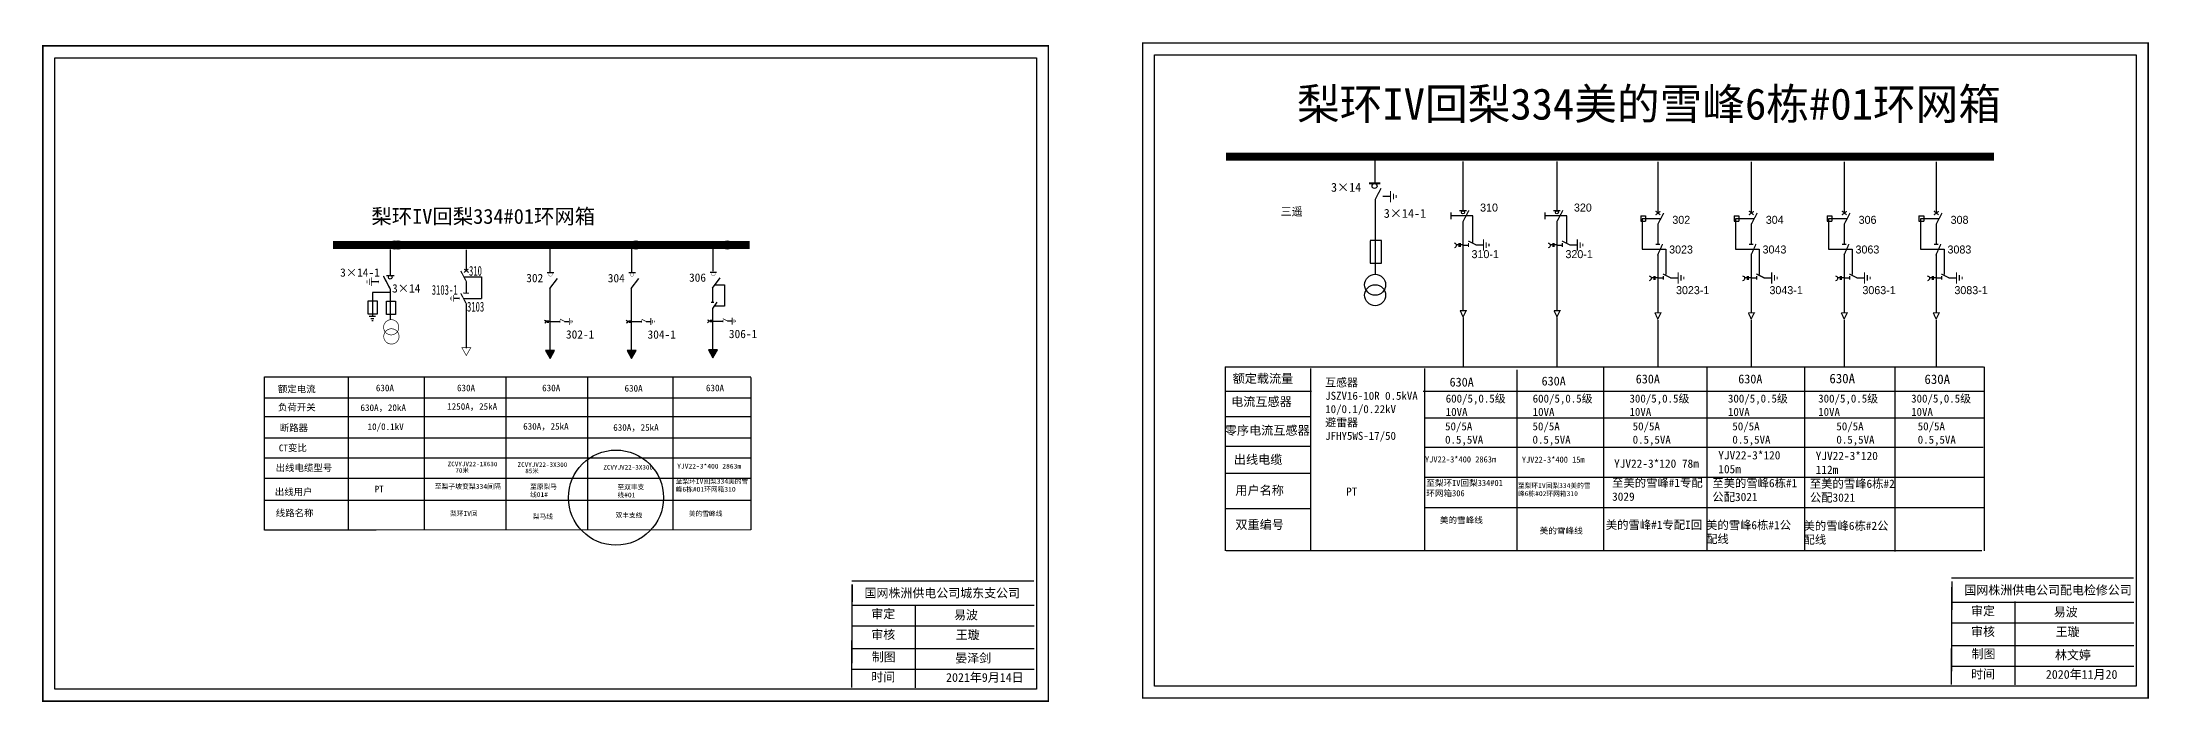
# Model space of a CAD drawing. Header units: millimetres. Extents: x -1428 to -1025, y -522 to -436.
# Drawn here: x -1427.6 to -1164.7, y -521.5 to -439.3 of the extents above; entities that cross this region are included whole.
import ezdxf

# ---------------------------------------------------------------- set-up
doc = ezdxf.new("R2010")
doc.units = ezdxf.units.MM
doc.linetypes.add('ACAD_ISO02W100', pattern=[15, 12, -3])
doc.linetypes.add('CENTER', pattern=[50.8, 31.75, -6.35, 6.35, -6.35])
doc.layers.add('1', color=7, linetype='Continuous')
doc.layers.add('2', color=7, linetype='Continuous')
doc.styles.add('_txtstyle_1.18_0_0', font='simsun.ttc', dxfattribs={"height": 1.180683})
doc.styles.add('_txtstyle_1.20_0_0', font='simsun.ttc', dxfattribs={"height": 1.204384})
doc.styles.add('HZ', font='')
doc.styles.add('hztxt_txtstyle_0.00_0_0', font='', dxfattribs={"bigfont": 'hztxt.shx'})
doc.styles.add('hztxt_txtstyle_1.80_0_0', font='', dxfattribs={"height": 1.8, "bigfont": 'hztxt.shx'})
doc.styles.add('hztxt_txtstyle_2.70_0_0', font='simkai.ttf', dxfattribs={"height": 2.7})
doc.styles.add('KaiTi_GB2312_txtstyle_1.09_0_0', font='simkai_0.ttf', dxfattribs={"height": 1.0944})
doc.styles.add('字体', font='simkai_0.ttf', dxfattribs={"height": 2.5})
doc.styles.add('宋体', font='')
doc.styles.get('HZ').set_extended_font_data('SimSun')
doc.styles.get('hztxt_txtstyle_0.00_0_0').set_extended_font_data('hztxt')
doc.styles.get('hztxt_txtstyle_1.80_0_0').set_extended_font_data('hztxt')
doc.styles.get('宋体').set_extended_font_data('SimSun')

# ---------------------------------------------------------------- blocks, each defined once
blk = doc.blocks.new('JD')
for points in [[(-2, 0.2), (-2, -0.2), (2, 0.2), (2, -0.2)], [(1, -1.2), (1, -0.8), (-1, -1.2), (-1, -0.8)], [(-0.5, -1.8), (-0.5, -2.2), (0.5, -1.8), (0.5, -2.2)]]:
    blk.add_trace(points)

msp = doc.modelspace()

# ---------------------------------------------------------------- hatches: boundary and pattern name
for points in [[(-1364.23, -478.71), (-1363.66, -477.72), (-1364.8, -477.72)], [(-1354.05, -478.72), (-1353.48, -477.73), (-1354.62, -477.73)], [(-1343.9, -478.65), (-1343.33, -477.66), (-1344.47, -477.66)]]:
    msp.add_hatch(color=0).paths.add_polyline_path(points)

# ---------------------------------------------------------------- linework, layer by layer
at = {"color": 0}
for p, q in [((-1261.28, -453.55), (-1261.28, -456.84)), ((-1250.3, -454.15), (-1250.3, -460.26)), ((-1238.58, -454.15), (-1238.58, -460.26)), ((-1225.99, -454.18), (-1225.99, -460.6)), ((-1214.33, -454.18), (-1214.33, -460.6)), ((-1202.73, -454.18), (-1202.73, -460.6)), ((-1191.26, -454.18), (-1191.26, -460.6)), ((-1261.26, -458.87), (-1261.26, -468.2)), ((-1260.28, -458.5), (-1259.34, -458.5)), ((-1250.3, -461.62), (-1250.3, -472.73)), ((-1238.58, -461.62), (-1238.58, -472.73)), ((-1228.12, -460.95), (-1227.52, -460.95)), ((-1228.12, -460.95), (-1228.12, -461.61)), ((-1228.12, -461.61), (-1227.52, -461.61)), ((-1227.52, -460.95), (-1227.52, -461.61)), ((-1225.99, -461.96), (-1225.99, -464.44)), ((-1216.46, -460.95), (-1215.86, -460.95)), ((-1216.46, -460.95), (-1216.46, -461.61)), ((-1216.46, -461.61), (-1215.86, -461.61)), ((-1215.86, -460.95), (-1215.86, -461.61)), ((-1214.33, -461.96), (-1214.33, -464.44)), ((-1204.86, -460.95), (-1204.27, -460.95)), ((-1204.86, -460.95), (-1204.86, -461.61)), ((-1204.86, -461.61), (-1204.27, -461.61)), ((-1204.27, -460.95), (-1204.27, -461.61)), ((-1202.73, -461.96), (-1202.73, -464.44)), ((-1193.39, -460.95), (-1192.79, -460.95)), ((-1193.39, -460.95), (-1193.39, -461.61)), ((-1193.39, -461.61), (-1192.79, -461.61)), ((-1192.79, -460.95), (-1192.79, -461.61)), ((-1191.26, -461.96), (-1191.26, -464.44)), ((-1384.17, -465.14, -0.04), (-1384.17, -468.46, -0.04)), ((-1374.68, -465.17, -0.04), (-1374.68, -467.83, -0.04)), ((-1364.21, -467.91, -0.04), (-1364.21, -465.08, -0.04)), ((-1354.03, -467.92, -0.04), (-1354.03, -465.09, -0.04)), ((-1343.88, -467.85, -0.04), (-1343.88, -465.03, -0.04)), ((-1250.3, -464.57), (-1249.61, -464.57)), ((-1248.7, -464.55), (-1247.76, -464.55)), ((-1238.58, -464.57), (-1237.89, -464.57)), ((-1236.98, -464.55), (-1236.04, -464.55)), ((-1344.26, -467.95, -0.04), (-1343.44, -467.95, -0.04)), ((-1225.99, -465.68), (-1225.99, -472.98)), ((-1214.33, -465.68), (-1214.33, -472.98)), ((-1202.73, -465.68), (-1202.73, -472.98)), ((-1191.26, -465.68), (-1191.26, -472.98)), ((-1385.59, -469.17, -0.04), (-1386.52, -469.17, -0.04)), ((-1384.17, -470.06, -0.04), (-1384.17, -473.89, -0.04)), ((-1374.98, -468.53, -0.04), (-1372.79, -468.53, -0.04)), ((-1374.68, -469.11, -0.04), (-1374.68, -470.57, -0.04)), ((-1372.79, -468.53, -0.04), (-1372.79, -471.25, -0.04)), ((-1364.59, -468, -0.04), (-1363.76, -468, -0.04)), ((-1364.27, -470, -0.04), (-1364.27, -477.89, -0.04)), ((-1354.41, -468.01, -0.04), (-1353.58, -468.01, -0.04)), ((-1354.09, -470.01, -0.04), (-1354.09, -477.9, -0.04)), ((-1343.94, -469.95, -0.04), (-1343.94, -471.68, -0.04)), ((-1343.57, -469.52, -0.04), (-1342.44, -469.52, -0.04)), ((-1342.44, -469.52, -0.04), (-1342.44, -472.18, -0.04)), ((-1225.99, -468.68), (-1225.3, -468.68)), ((-1224.4, -468.66), (-1223.46, -468.66)), ((-1214.33, -468.68), (-1213.64, -468.68)), ((-1212.74, -468.66), (-1211.8, -468.66)), ((-1202.73, -468.68), (-1202.04, -468.68)), ((-1201.14, -468.66), (-1200.2, -468.66)), ((-1191.26, -468.68), (-1190.57, -468.68)), ((-1189.66, -468.66), (-1188.72, -468.66)), ((-1375.52, -471.25, -0.04), (-1376.26, -471.25, -0.04)), ((-1375.02, -471.25, -0.04), (-1372.79, -471.25, -0.04)), ((-1374.68, -471.9, -0.04), (-1374.68, -477.44, -0.04)), ((-1364.23, -474.11, -0.04), (-1362.97, -474.11, -0.04)), ((-1362.41, -474.1, -0.04), (-1361.84, -474.1, -0.04)), ((-1354.05, -474.12, -0.04), (-1352.79, -474.12, -0.04)), ((-1352.23, -474.11, -0.04), (-1351.66, -474.11, -0.04)), ((-1343.9, -474.06, -0.04), (-1342.64, -474.06, -0.04)), ((-1342.09, -474.04, -0.04), (-1341.51, -474.04, -0.04)), ((-1389.44, -481.01, -0.04), (-1389.44, -500.13, -0.04)), ((-1379.94, -481.12, -0.04), (-1379.94, -500.15, -0.04)), ((-1399.88, -483.64, -0.04), (-1392.28, -483.64, -0.04)), ((-1392.32, -483.64, -0.04), (-1385.91, -483.64, -0.04)), ((-1387.17, -483.64, -0.04), (-1339.16, -483.64, -0.04)), ((-1269.22, -482.83), (-1279.93, -482.83)), ((-1399.88, -485.95, -0.04), (-1392.31, -485.95, -0.04)), ((-1392.35, -485.95, -0.04), (-1385.94, -485.95, -0.04)), ((-1386.05, -485.95, -0.04), (-1339.16, -485.95, -0.04)), ((-1269.26, -485.98), (-1279.97, -485.98)), ((-1399.88, -491.11, -0.04), (-1392.37, -491.11, -0.04)), ((-1392.41, -491.11, -0.04), (-1386, -491.11, -0.04)), ((-1386.1, -491.11, -0.04), (-1339.16, -491.11, -0.04)), ((-1269.26, -489.69), (-1279.97, -489.69)), ((-1269.3, -493.08), (-1280.01, -493.08)), ((-1269.26, -497.49), (-1279.97, -497.49))]:
    msp.add_line(p, q, dxfattribs=at)
at = {"color": 0, "linetype": 'ACAD_ISO02W100'}
for p, q in [((-1225.69, -461.29), (-1227.93, -461.29)), ((-1227.93, -461.29), (-1227.93, -465.1)), ((-1214.03, -461.29), (-1216.27, -461.29)), ((-1216.27, -461.29), (-1216.27, -465.1)), ((-1202.43, -461.29), (-1204.67, -461.29)), ((-1204.67, -461.29), (-1204.67, -465.1)), ((-1190.96, -461.29), (-1193.2, -461.29)), ((-1193.2, -461.29), (-1193.2, -465.1)), ((-1227.93, -465.1), (-1224.98, -465.1)), ((-1224.98, -465.1), (-1224.98, -468.25)), ((-1216.27, -465.1), (-1213.32, -465.1)), ((-1213.32, -465.1), (-1213.32, -468.25)), ((-1204.67, -465.1), (-1201.72, -465.1)), ((-1201.72, -465.1), (-1201.72, -468.25)), ((-1193.2, -465.1), (-1190.24, -465.1)), ((-1190.24, -465.1), (-1190.24, -468.25))]:
    msp.add_line(p, q, dxfattribs=at)
at = {"color": 7, "linetype": 'Continuous'}
for p, q in [((-1384.18, -470.48, -0.04), (-1386.39, -470.48, -0.04)), ((-1386.39, -470.48, -0.04), (-1386.39, -473.39, -0.04)), ((-1344.14, -471.68, -0.04), (-1343.8, -471.68, -0.04)), ((-1343.41, -471.7, -0.04), (-1343.95, -472.47, -0.04)), ((-1343.95, -472.47, -0.04), (-1343.95, -477.66, -0.04)), ((-1386.82, -473.43, -0.04), (-1386, -473.43, -0.04)), ((-1386.58, -473.74, -0.04), (-1386.21, -473.74, -0.04)), ((-1386.47, -474, -0.04), (-1386.29, -474, -0.04))]:
    msp.add_line(p, q, dxfattribs=at)
at = {"color": 0, "linetype": 'CENTER'}
for p, q in [((-1250.29, -473.62), (-1250.29, -479.76)), ((-1238.57, -473.62), (-1238.57, -479.76)), ((-1225.99, -473.96), (-1225.99, -479.73)), ((-1214.33, -473.96), (-1214.33, -479.73)), ((-1202.73, -473.96), (-1202.73, -479.73)), ((-1191.25, -473.96), (-1191.25, -479.73))]:
    msp.add_line(p, q, dxfattribs=at)
at = {"color": 0, "linetype": 'Continuous'}
for p, q in [((-1279.99, -479.75), (-1185.33, -479.75)), ((-1279.95, -502.69), (-1279.95, -479.75)), ((-1269.32, -479.99), (-1269.32, -502.68)), ((-1255.11, -479.99), (-1255.11, -502.68)), ((-1243.59, -480.14), (-1243.59, -502.67)), ((-1232.77, -479.79), (-1232.77, -502.68)), ((-1219.87, -479.79), (-1219.87, -502.68)), ((-1207.67, -479.8), (-1207.67, -502.7)), ((-1196.4, -479.88), (-1196.4, -502.78)), ((-1185.27, -479.76), (-1185.27, -502.7)), ((-1255.28, -482.81), (-1185.29, -482.81)), ((-1255.11, -486.11), (-1185.27, -486.11)), ((-1255.11, -489.79), (-1185.39, -489.79)), ((-1255.11, -493.52), (-1185.2, -493.52)), ((-1255.11, -497.31), (-1185.29, -497.31)), ((-1185.54, -502.69), (-1279.87, -502.69)), ((-1326.58, -509.47), (-1303.83, -509.47)), ((-1318.66, -509.42), (-1318.68, -519.8)), ((-1189.34, -509.09), (-1166.58, -509.09)), ((-1181.42, -509.04), (-1181.44, -519.43)), ((-1326.58, -512.06), (-1303.83, -512.06)), ((-1189.34, -511.68), (-1166.58, -511.68)), ((-1326.58, -514.88), (-1303.83, -514.88)), ((-1189.34, -514.51), (-1166.58, -514.51)), ((-1326.58, -517.48), (-1303.83, -517.48)), ((-1189.34, -517.1), (-1166.58, -517.1))]:
    msp.add_line(p, q, dxfattribs=at)
at = {"color": 0, "linetype": 'Continuous', "const_width": 0.182}
for points in [[(-1427.52, -439.74), (-1302.04, -439.74), (-1302.04, -521.45), (-1427.52, -521.45)], [(-1290.28, -439.37), (-1164.79, -439.37), (-1164.79, -521.07), (-1290.28, -521.07)]]:
    msp.add_lwpolyline(points, close=True, dxfattribs=at)
at = {"color": 0, "linetype": 'Continuous'}
for points in [[(-1426.04, -441.22), (-1303.51, -441.22), (-1303.51, -519.97), (-1426.04, -519.97)], [(-1288.8, -440.84), (-1166.27, -440.84), (-1166.27, -519.59), (-1288.8, -519.59)]]:
    msp.add_lwpolyline(points, close=True, dxfattribs=at)
at = {"color": 0}
for points, const_width in [([(-1279.87, -453.55), (-1184.03, -453.55)], 0.998), ([(-1262.03, -456.88), (-1260.63, -456.88)], 0.238), ([(-1261.26, -458.91), (-1260.52, -457.49)], 0.15), ([(-1250.74, -460.28), (-1249.85, -460.28)], 0.15), ([(-1250.3, -461.66), (-1249.55, -460.24)], 0.15), ([(-1239.02, -460.28), (-1238.14, -460.28)], 0.15), ([(-1238.58, -461.66), (-1237.83, -460.24)], 0.15), ([(-1226.27, -460.82), (-1225.67, -460.37)], 0.15), ([(-1226.27, -460.32), (-1225.68, -460.81)], 0.15), ([(-1225.99, -462), (-1225.24, -460.58)], 0.15), ([(-1214.61, -460.32), (-1214.02, -460.81)], 0.15), ([(-1214.62, -460.82), (-1214.01, -460.37)], 0.15), ([(-1214.33, -462), (-1213.58, -460.58)], 0.15), ([(-1203.01, -460.32), (-1202.43, -460.81)], 0.15), ([(-1203.02, -460.82), (-1202.41, -460.37)], 0.15), ([(-1202.73, -462), (-1201.99, -460.58)], 0.15), ([(-1191.54, -460.82), (-1190.93, -460.37)], 0.15), ([(-1191.54, -460.32), (-1190.95, -460.81)], 0.15), ([(-1191.26, -462), (-1190.51, -460.58)], 0.15), ([(-1249.64, -464.07), (-1248.65, -464.57)], 0.15), ([(-1249.61, -464.34), (-1249.61, -464.8)], 0.15), ([(-1237.93, -464.07), (-1236.93, -464.57)], 0.15), ([(-1237.89, -464.34), (-1237.89, -464.8)], 0.15), ([(-1226.26, -464.48), (-1225.7, -464.48)], 0.15), ([(-1226.02, -465.86), (-1225.39, -464.45)], 0.15), ([(-1214.6, -464.48), (-1214.05, -464.48)], 0.15), ([(-1214.36, -465.86), (-1213.73, -464.45)], 0.15), ([(-1203, -464.48), (-1202.45, -464.48)], 0.15), ([(-1202.76, -465.86), (-1202.13, -464.45)], 0.15), ([(-1191.53, -464.48), (-1190.97, -464.48)], 0.15), ([(-1191.29, -465.86), (-1190.66, -464.45)], 0.15), ([(-1225.34, -468.18), (-1224.34, -468.68)], 0.15), ([(-1225.3, -468.45), (-1225.3, -468.91)], 0.15), ([(-1213.68, -468.18), (-1212.68, -468.68)], 0.15), ([(-1213.64, -468.45), (-1213.64, -468.91)], 0.15), ([(-1202.08, -468.18), (-1201.08, -468.68)], 0.15), ([(-1202.04, -468.45), (-1202.04, -468.91)], 0.15), ([(-1190.6, -468.18), (-1189.61, -468.68)], 0.15), ([(-1190.57, -468.45), (-1190.57, -468.91)], 0.15), ([(-1250.66, -472.75), (-1249.9, -472.75), (-1250.29, -473.52), (-1250.66, -472.73)], 0.15), ([(-1238.95, -472.75), (-1238.18, -472.75), (-1238.57, -473.52), (-1238.94, -472.73)], 0.15), ([(-1226.36, -473.03), (-1225.6, -473.03), (-1225.99, -473.8), (-1226.35, -473.01)], 0.15), ([(-1214.7, -473.03), (-1213.94, -473.03), (-1214.33, -473.8), (-1214.69, -473.01)], 0.15), ([(-1203.1, -473.03), (-1202.34, -473.03), (-1202.73, -473.8), (-1203.09, -473.01)], 0.15), ([(-1191.63, -473.03), (-1190.86, -473.03), (-1191.25, -473.8), (-1191.62, -473.01)], 0.15)]:
    msp.add_lwpolyline(points, dxfattribs=dict(at, const_width=const_width))
for points in [[(-1251.81, -460.51), (-1251.81, -461.34)], [(-1240.09, -460.51), (-1240.09, -461.34)], [(-1261.86, -464.04), (-1261.86, -466.84), (-1260.47, -466.84), (-1260.47, -464), (-1261.86, -464)], [(-1250.8, -464.56), (-1251.12, -464.56)], [(-1250.8, -464.35), (-1250.8, -464.81)], [(-1250.66, -464.35), (-1250.66, -464.81)], [(-1250.3, -464.56), (-1250.66, -464.56)], [(-1239.08, -464.56), (-1239.4, -464.56)], [(-1239.08, -464.35), (-1239.08, -464.81)], [(-1238.94, -464.35), (-1238.94, -464.81)], [(-1238.58, -464.56), (-1238.94, -464.56)], [(-1226.49, -468.67), (-1226.81, -468.67)], [(-1226.49, -468.46), (-1226.49, -468.91)], [(-1226.35, -468.46), (-1226.35, -468.91)], [(-1225.99, -468.67), (-1226.35, -468.67)], [(-1214.84, -468.67), (-1215.15, -468.67)], [(-1214.84, -468.46), (-1214.84, -468.91)], [(-1214.7, -468.46), (-1214.7, -468.91)], [(-1214.33, -468.67), (-1214.7, -468.67)], [(-1203.24, -468.67), (-1203.55, -468.67)], [(-1203.24, -468.46), (-1203.24, -468.91)], [(-1203.1, -468.46), (-1203.1, -468.91)], [(-1202.74, -468.67), (-1203.1, -468.67)], [(-1191.76, -468.67), (-1192.08, -468.67)], [(-1191.76, -468.46), (-1191.76, -468.91)], [(-1191.62, -468.46), (-1191.62, -468.91)], [(-1191.26, -468.67), (-1191.62, -468.67)]]:
    msp.add_lwpolyline(points, dxfattribs=at)
at = {"color": 0, "linetype": 'ACAD_ISO02W100'}
for points in [[(-1249.07, -464.34), (-1249.07, -460.92), (-1251.81, -460.92)], [(-1237.35, -464.34), (-1237.35, -460.92), (-1240.09, -460.92)]]:
    msp.add_lwpolyline(points, dxfattribs=at)
at = {"color": 0, "elevation": -0.04}
for points, const_width in [([(-1391.32, -464.56), (-1339.3, -464.56)], 1.01), ([(-1374.68, -469.11), (-1375.37, -467.8)], 0.138), ([(-1374.42, -467.57), (-1374.97, -468)], 0.138), ([(-1374.94, -467.57), (-1374.39, -468)], 0.138), ([(-1364.59, -468), (-1363.76, -468)], 0.0703), ([(-1354.41, -468.01), (-1353.58, -468.01)], 0.0703), ([(-1344.26, -467.95), (-1343.44, -467.95)], 0.0703), ([(-1387.07, -468.97), (-1387.07, -469.35)], 0.0752), ([(-1386.79, -468.75), (-1386.79, -469.56)], 0.0752), ([(-1386.53, -468.62), (-1386.53, -469.68)], 0.0752), ([(-1385.59, -468.99), (-1385.59, -469.36)], 0.0752), ([(-1384.17, -470.06), (-1385.03, -468.43)], 0.172), ([(-1383.64, -468.4), (-1384.66, -468.39)], 0.172), ([(-1374.68, -471.9), (-1375.37, -470.59)], 0.138), ([(-1374.33, -470.58), (-1375.03, -470.56)], 0.138), ([(-1376.68, -471.09), (-1376.68, -471.39)], 0.0602), ([(-1376.48, -470.91), (-1376.48, -471.55)], 0.0602), ([(-1376.26, -470.81), (-1376.26, -471.65)], 0.0602), ([(-1375.52, -471.1), (-1375.52, -471.4)], 0.0602), ([(-1362.99, -473.8), (-1362.38, -474.11)], 0.0921), ([(-1362.97, -473.97), (-1362.97, -474.25)], 0.0921), ([(-1352.81, -473.81), (-1352.2, -474.12)], 0.0921), ([(-1352.79, -473.98), (-1352.79, -474.26)], 0.0921), ([(-1342.67, -473.75), (-1342.05, -474.06)], 0.0921), ([(-1342.64, -473.91), (-1342.64, -474.2)], 0.0921)]:
    msp.add_lwpolyline(points, dxfattribs=dict(at, const_width=const_width))
at = {"color": 0}
for points in [[(-1251.38, -464.31, -0.877934), (-1251.37, -464.91)], [(-1239.67, -464.31, -0.877934), (-1239.65, -464.91)], [(-1227.08, -468.41, -0.877934), (-1227.07, -469.02)], [(-1215.42, -468.41, -0.877934), (-1215.41, -469.02)], [(-1203.82, -468.41, -0.877934), (-1203.81, -469.02)], [(-1192.35, -468.41, -0.877934), (-1192.33, -469.02)]]:
    msp.add_lwpolyline(points, format="xyb", dxfattribs=at)
at = {"color": 0, "elevation": -0.04}
for points, const_width in [([(-1344.08, -468.18, 1), (-1343.62, -468.18, 1)], 0.0351), ([(-1364.41, -468.23, 1), (-1363.95, -468.23, 1)], 0.0351), ([(-1354.23, -468.24, 1), (-1353.77, -468.24, 1)], 0.0351), ([(-1383.1, -474.83, -1), (-1385, -474.83, -1)], 0.0805), ([(-1383.07, -475.97, -1), (-1384.98, -475.97, -1)], 0.0805)]:
    msp.add_lwpolyline(points, format="xyb", close=True, dxfattribs=dict(at, const_width=const_width))
at = {"color": 0, "linetype": 'Continuous', "elevation": -0.04}
for points in [[(-1386.94, -471.52), (-1385.81, -471.52), (-1385.81, -473.2), (-1386.94, -473.2)], [(-1384.65, -471.57), (-1383.52, -471.57), (-1383.52, -473.24), (-1384.65, -473.24)]]:
    msp.add_lwpolyline(points, close=True, dxfattribs=at)
at = {"color": 7, "linetype": 'Continuous', "elevation": -0.04}
msp.add_lwpolyline([(-1342.44, -472.18), (-1343.73, -472.18)], dxfattribs=at)
at = {"color": 0, "elevation": -0.04}
for points in [[(-1364.9, -473.95, -0.877934), (-1364.89, -474.32)], [(-1354.72, -473.96, -0.877934), (-1354.71, -474.33)], [(-1344.57, -473.89, -0.877934), (-1344.56, -474.27)]]:
    msp.add_lwpolyline(points, format="xyb", dxfattribs=at)
for points in [[(-1364.54, -474.11), (-1364.73, -474.11)], [(-1364.54, -473.98), (-1364.54, -474.26)], [(-1364.45, -473.98), (-1364.45, -474.26)], [(-1364.23, -474.11), (-1364.45, -474.11)], [(-1354.36, -474.12), (-1354.55, -474.12)], [(-1354.36, -473.99), (-1354.36, -474.27)], [(-1354.27, -473.99), (-1354.27, -474.27)], [(-1354.05, -474.12), (-1354.27, -474.12)], [(-1344.21, -474.05), (-1344.4, -474.05)], [(-1344.21, -473.92), (-1344.21, -474.2)], [(-1344.12, -473.92), (-1344.12, -474.2)], [(-1343.9, -474.05), (-1344.12, -474.05)]]:
    msp.add_lwpolyline(points, dxfattribs=at)
at = {"color": 0, "const_width": 0.0776, "elevation": -0.04}
msp.add_lwpolyline([(-1375.23, -477.38), (-1374.68, -478.35), (-1374.12, -477.38)], close=True, dxfattribs=at)
at = {"color": 0, "elevation": -0.04}
for points in [[(-1364.23, -478.71), (-1363.66, -477.72), (-1364.8, -477.72)], [(-1354.05, -478.72), (-1353.48, -477.73), (-1354.62, -477.73)], [(-1343.9, -478.65), (-1343.33, -477.66), (-1344.47, -477.66)]]:
    msp.add_lwpolyline(points, close=True, dxfattribs=at)
at = {"color": 0, "linetype": 'Continuous', "const_width": 0.182}
for points in [[(-1326.52, -506.87), (-1326.59, -519.76)], [(-1326.58, -506.46), (-1303.83, -506.46)], [(-1189.28, -506.49), (-1189.35, -519.39)], [(-1189.34, -506.09), (-1166.58, -506.09)]]:
    msp.add_lwpolyline(points, dxfattribs=at)
at = {"color": 0}
for centre, radius in [((-1261.33, -457.22), 0.305), ((-1250.3, -460.49), 0.192), ((-1238.58, -460.49), 0.192), ((-1383.61, -464.57, -0.04), 0.503), ((-1383.3, -464.57, -0.04), 0.503), ((-1383.17, -464.57, -0.04), 0.503), ((-1353.54, -464.57, -0.04), 0.503), ((-1353.49, -464.57, -0.04), 0.503), ((-1342.11, -464.57, -0.04), 0.503), ((-1384.17, -468.59, -0.04), 0.224)]:
    msp.add_circle(centre, radius, dxfattribs=at)
at = {"color": 1}
msp.add_circle((-1356, -496.07), 5.93, dxfattribs=at)
at = {"layer": '1', "color": 0, "elevation": -0.04}
for points in [[(-1364.9, -473.94, -0.877934), (-1364.89, -474.32)], [(-1354.72, -473.95, -0.877934), (-1354.71, -474.33)], [(-1344.57, -473.89, -0.877934), (-1344.56, -474.26)]]:
    msp.add_lwpolyline(points, format="xyb", dxfattribs=at)
at = {"layer": '2', "color": 0}
for p, q in [((-1364.27, -470, -0.04), (-1363.31, -468.73, -0.04)), ((-1354.09, -470.01, -0.04), (-1353.13, -468.74, -0.04)), ((-1343.94, -469.95, -0.04), (-1342.99, -468.68, -0.04)), ((-1399.88, -500.13, -0.04), (-1399.88, -481.01, -0.04)), ((-1399.88, -481.01, -0.04), (-1392.31, -481.01, -0.04)), ((-1392.35, -481.01, -0.04), (-1385.94, -481.01, -0.04)), ((-1386.05, -481.01, -0.04), (-1339.16, -481.01, -0.04)), ((-1369.74, -481.03, -0.04), (-1369.74, -500.15, -0.04)), ((-1359.55, -481.09, -0.04), (-1359.55, -500.03, -0.04)), ((-1348.9, -481.09, -0.04), (-1348.9, -500.09, -0.04)), ((-1339.16, -481.08, -0.04), (-1339.16, -500.08, -0.04)), ((-1399.88, -488.6, -0.04), (-1387.26, -488.6, -0.04)), ((-1392.51, -488.6, -0.04), (-1386.1, -488.6, -0.04)), ((-1386.21, -488.6, -0.04), (-1339.16, -488.6, -0.04)), ((-1399.88, -493.66, -0.04), (-1339.16, -493.66, -0.04)), ((-1392.31, -496.43, -0.04), (-1399.88, -496.43, -0.04)), ((-1385.94, -496.43, -0.04), (-1392.35, -496.43, -0.04)), ((-1339.16, -496.43, -0.04), (-1386.05, -496.43, -0.04)), ((-1392.31, -500.13, -0.04), (-1399.88, -500.13, -0.04)), ((-1385.94, -500.13, -0.04), (-1392.35, -500.13, -0.04)), ((-1339.16, -500.08, -0.04), (-1386.05, -500.13, -0.04))]:
    msp.add_line(p, q, dxfattribs=at)
for centre in [(-1261.26, -469.53), (-1261.26, -470.83)]:
    msp.add_circle(centre, 1.31, dxfattribs=at)

# ---------------------------------------------------------------- block references
at = {"color": 0, "rotation": 90}
for p, xscale, yscale, zscale in [((-1259.33, -458.53), 0.3494655254594363, 0.3494655254594363, 0.3494655254595134), ((-1247.75, -464.58), 0.3494655254594363, 0.3494655254594363, 0.3494655254595134), ((-1236.03, -464.58), 0.3494655254594363, 0.3494655254594363, 0.3494655254595134), ((-1223.44, -468.68), 0.3494655254594363, 0.3494655254594363, 0.3494655254595134), ((-1211.78, -468.68), 0.3494655254594363, 0.3494655254594363, 0.3494655254595134), ((-1200.19, -468.68), 0.3494655254594363, 0.3494655254594363, 0.3494655254595134), ((-1188.71, -468.68), 0.3494655254594363, 0.3494655254594363, 0.3494655254595134), ((-1361.83, -474.12, -0.04), 0.2148759755742731, 0.2148759755742731, 0.2148759756121914), ((-1351.65, -474.12, -0.04), 0.2148759755742731, 0.2148759755742731, 0.2148759756121914), ((-1341.5, -474.06, -0.04), 0.2148759755742731, 0.2148759755742731, 0.2148759756121914)]:
    msp.add_blockref('JD', p, dxfattribs=dict(at, xscale=xscale, yscale=yscale, zscale=zscale))

# ---------------------------------------------------------------- texts
at = {"color": 0, "linetype": 'Continuous', "style": 'hztxt_txtstyle_2.70_0_0'}
for s, p in [('3×14', (-1266.77, -457.93)), ('3×14-1', (-1260.18, -461.18))]:
    msp.add_text(s, height=1.109, dxfattribs=at).set_placement(p)
at = {"color": 7, "style": 'HZ'}
msp.add_text('梨环IV回梨334#01环网箱', height=1.8621, dxfattribs=at).set_placement((-1386.52, -461.93, -0.04))
at = {"color": 0}
for s, height, style, p in [('310', 0.998, 'hztxt_txtstyle_1.80_0_0', (-1248.16, -460.4)), ('320', 0.998, 'hztxt_txtstyle_1.80_0_0', (-1236.45, -460.4)), ('302', 0.998, 'hztxt_txtstyle_1.80_0_0', (-1224.17, -461.93)), ('304', 0.998, 'hztxt_txtstyle_1.80_0_0', (-1212.51, -461.93)), ('306', 0.998, 'hztxt_txtstyle_1.80_0_0', (-1200.92, -461.93)), ('308', 0.998, 'hztxt_txtstyle_1.80_0_0', (-1189.44, -461.93)), ('310-1', 0.998, 'hztxt_txtstyle_1.80_0_0', (-1249.23, -466.21)), ('320-1', 0.998, 'hztxt_txtstyle_1.80_0_0', (-1237.51, -466.21)), ('3023', 0.998, 'hztxt_txtstyle_1.80_0_0', (-1224.57, -465.63)), ('3043', 0.998, 'hztxt_txtstyle_1.80_0_0', (-1212.91, -465.63)), ('3063', 0.998, 'hztxt_txtstyle_1.80_0_0', (-1201.31, -465.63)), ('3083', 0.998, 'hztxt_txtstyle_1.80_0_0', (-1189.83, -465.63)), ('3023-1', 0.998, 'hztxt_txtstyle_1.80_0_0', (-1223.71, -470.7)), ('3043-1', 0.998, 'hztxt_txtstyle_1.80_0_0', (-1212.05, -470.7)), ('3063-1', 0.998, 'hztxt_txtstyle_1.80_0_0', (-1200.45, -470.7)), ('3083-1', 0.998, 'hztxt_txtstyle_1.80_0_0', (-1188.97, -470.7)), ('额定电流', 0.84, 'HZ', (-1398.19, -482.96, -0.04)), ('负荷开关', 0.84, 'HZ', (-1398.18, -485.23, -0.04)), ('断路器', 0.84, 'HZ', (-1397.96, -487.8, -0.04)), ('CT变比', 0.84, 'HZ', (-1398.07, -490.29, -0.04)), ('出线电缆型号', 0.84, 'HZ', (-1398.47, -492.78, -0.04)), ('出线用户', 0.84, 'HZ', (-1398.57, -495.78, -0.04)), ('线路名称', 0.84, 'HZ', (-1398.46, -498.41, -0.04))]:
    msp.add_text(s, height=height, dxfattribs=dict(at, style=style)).set_placement(p)
for s, height, p in [('3×14-1', 1.039, (-1390.42, -468.52, -0.04)), ('3×14', 1.039, (-1383.94, -470.5, -0.04)), ('302', 1.039, (-1367.2, -469.21, -0.04)), ('304', 1.039, (-1357.02, -469.22, -0.04)), ('306', 1.039, (-1346.88, -469.15, -0.04)), ('302-1', 1.039, (-1362.24, -476.24, -0.04)), ('304-1', 1.039, (-1352.06, -476.25, -0.04)), ('306-1', 1.039, (-1341.91, -476.18, -0.04)), ('630A', 0.829, (-1385.96, -482.81, -0.04)), ('630A', 0.829, (-1375.84, -482.81, -0.04)), ('630A', 0.829, (-1365.21, -482.81, -0.04)), ('630A', 0.829, (-1354.93, -482.85, -0.04)), ('630A', 0.829, (-1344.77, -482.81, -0.04)), ('630A，20kA', 0.829, (-1387.88, -485.27, -0.04)), ('10/0.1kV', 0.829, (-1387, -487.64, -0.04)), ('PT', 0.829, (-1386.11, -495.42, -0.04))]:
    msp.add_text(s, height=height, dxfattribs=at).set_placement(p)
at = {"color": 0, "style": '宋体', "width": 0.65}
for s, p in [('310', (-1374.34, -468.4, -0.04)), ('3103-1', (-1378.99, -470.77, -0.04)), ('3103', (-1374.59, -472.87, -0.04))]:
    msp.add_text(s, height=1.215, dxfattribs=at).set_placement(p)
at = {"color": 7}
for s, p in [('1250A，25kA', (-1377.06, -485.12, -0.04)), ('630A，25kA', (-1367.58, -487.6, -0.04)), ('630A，25kA', (-1356.34, -487.74, -0.04))]:
    msp.add_text(s, height=0.829, dxfattribs=at).set_placement(p)
for s, height, p in [('ZCVYJV22-1X630', 0.5667, (-1377, -492.16, -0.04)), ('70米', 0.567, (-1376.04, -492.95, -0.04)), ('ZCVYJV22-3X300', 0.5667, (-1368.28, -492.24)), ('85米', 0.567, (-1367.32, -493.03)), ('ZCVYJV22-3X300', 0.5667, (-1357.58, -492.57))]:
    msp.add_text(s, height=height).set_placement(p)
at = {"color": 0, "linetype": 'Continuous', "attachment_point": 1}
for s, insert, char_height, width, style in [('{\\fSimSun|b0|i0|c134|p2;三遥}', (-1273.05, -459.9), 1.0024, 7.7986, 'hztxt_txtstyle_0.00_0_0'), ('{\\fSimSun|b0|i0|c134|p2;额定载流量}', (-1279.04, -480.66), 1.1094, 17.8852, 'hztxt_txtstyle_2.70_0_0'), ('\\A1;{\\fSimSun|b0|i0|c134|p2;互感器\\PJSZV16-10R 0.5kVA\\P10/0.1/0.22kV\\P避雷器\\PJFHY5WS-17/50}', (-1267.49, -481.21), 0.9985, 18.4113, 'hztxt_txtstyle_2.70_0_0'), ('{\\fSimSun|b0|i0|c134|p2;630A}', (-1251.97, -481.11), 1.1094, 17.8852, 'hztxt_txtstyle_2.70_0_0'), ('{\\fSimSun|b0|i0|c134|p2;630A}', (-1240.49, -480.98), 1.1094, 17.8852, 'hztxt_txtstyle_2.70_0_0'), ('{\\fSimSun|b0|i0|c134|p2;630A}', (-1228.74, -480.72), 1.1094, 17.8852, 'hztxt_txtstyle_2.70_0_0'), ('{\\fSimSun|b0|i0|c134|p2;630A}', (-1215.95, -480.72), 1.1094, 17.8852, 'hztxt_txtstyle_2.70_0_0'), ('{\\fSimSun|b0|i0|c134|p2;630A}', (-1204.57, -480.63), 1.1757, 9.454, 'hztxt_txtstyle_0.00_0_0'), ('{\\fSimSun|b0|i0|c134|p2;630A}', (-1192.71, -480.72), 1.1757, 9.454, 'hztxt_txtstyle_0.00_0_0'), ('{\\fSimSun|b0|i0|c134|p2;电流互感器}', (-1279.23, -483.54), 1.1094, 17.8852, 'hztxt_txtstyle_2.70_0_0'), ('\\A1;{\\fSimSun|b0|i0|c134|p2;600/5,0.5级\\P10VA}', (-1252.45, -483.22), 0.9985, 18.4113, 'hztxt_txtstyle_2.70_0_0'), ('\\A1;{\\fSimSun|b0|i0|c134|p2;600/5,0.5级\\P10VA}', (-1241.6, -483.22), 0.9985, 18.4113, 'hztxt_txtstyle_2.70_0_0'), ('\\A1;{\\fSimSun|b0|i0|c134|p2;300/5,0.5级\\P10VA}', (-1229.52, -483.22), 0.9985, 18.4113, 'hztxt_txtstyle_2.70_0_0'), ('\\A1;{\\fSimSun|b0|i0|c134|p2;300/5,0.5级\\P10VA}', (-1217.23, -483.22), 0.9985, 18.4113, 'hztxt_txtstyle_2.70_0_0'), ('\\A1;{\\fSimSun|b0|i0|c134|p2;300/5,0.5级\\P10VA}', (-1205.97, -483.22), 0.9985, 18.4113, 'hztxt_txtstyle_2.70_0_0'), ('\\A1;{\\fSimSun|b0|i0|c134|p2;300/5,0.5级\\P10VA}', (-1194.37, -483.22), 0.9985, 18.4113, 'hztxt_txtstyle_2.70_0_0'), ('{\\fSimSun|b0|i0|c134|p2;零序电流互感器}', (-1280.02, -487.12), 1.1094, 17.8852, 'hztxt_txtstyle_2.70_0_0'), ('{\\fSimSun|b0|i0|c134|p2;50/5A\\P0.5,5VA}', (-1252.53, -486.68), 0.9985, 17.8852, 'hztxt_txtstyle_2.70_0_0'), ('{\\fSimSun|b0|i0|c134|p2;50/5A\\P0.5,5VA}', (-1241.62, -486.68), 0.9985, 17.8852, 'hztxt_txtstyle_2.70_0_0'), ('{\\fSimSun|b0|i0|c134|p2;50/5A\\P0.5,5VA}', (-1229.12, -486.68), 0.9985, 17.8852, 'hztxt_txtstyle_2.70_0_0'), ('{\\fSimSun|b0|i0|c134|p2;50/5A\\P0.5,5VA}', (-1216.68, -486.68), 0.9985, 17.8852, 'hztxt_txtstyle_2.70_0_0'), ('{\\fSimSun|b0|i0|c134|p2;50/5A\\P0.5,5VA}', (-1203.7, -486.68), 0.9985, 17.8852, 'hztxt_txtstyle_2.70_0_0'), ('{\\fSimSun|b0|i0|c134|p2;50/5A\\P0.5,5VA}', (-1193.55, -486.68), 0.9985, 17.8852, 'hztxt_txtstyle_2.70_0_0'), ('{\\fSimSun|b0|i0|c134|p2;出线电缆}', (-1278.89, -490.76), 1.1094, 17.8852, 'hztxt_txtstyle_2.70_0_0'), ('{\\fSimSun|b0|i0|c134|p2;YJV22-3*400 2863m}', (-1255.04, -490.92), 0.7683, 10.9772, 'hztxt_txtstyle_2.70_0_0'), ('{\\fSimSun|b0|i0|c134|p2;YJV22-3*400 15m}', (-1242.95, -490.95), 0.7683, 10.9772, 'hztxt_txtstyle_2.70_0_0'), ('YJV22-3*120 78m', (-1231.44, -491.31), 1.0366, 16.7114, 'hztxt_txtstyle_2.70_0_0'), ('YJV22-3*120\\P105m', (-1218.44, -490.27), 1.0366, 16.7114, 'hztxt_txtstyle_2.70_0_0'), ('YJV22-3*120\\P112m', (-1206.28, -490.35), 1.0366, 16.7114, 'hztxt_txtstyle_2.70_0_0'), ('{\\fSimSun|b0|i0|c134|p2;至梨环IV回梨334美的雪峰6栋#01环网箱310}', (-1348.55, -493.73), 0.6, 9.4325, 'hztxt_txtstyle_2.70_0_0'), ('{\\fSimSun|b0|i0|c134|p2;YJV22-3*400 2863m}', (-1348.36, -491.85), 0.6, 8.5729, 'hztxt_txtstyle_2.70_0_0'), ('{\\fSimSun|b0|i0|c134|p2;至梨环IV回梨334#01环网箱306}', (-1254.88, -493.86), 0.7683, 10.2334, 'hztxt_txtstyle_2.70_0_0'), ('{\\fSimSun|b0|i0|c134|p2;至梨环IV回梨334美的雪峰6栋#02环网箱310}', (-1243.44, -494.27), 0.6, 9.4325, 'hztxt_txtstyle_2.70_0_0'), ('{\\fSimSun|b0|i0|c134|p2;至美的雪峰#1专配3029}', (-1231.69, -493.7), 1.0366, 12.7285, 'hztxt_txtstyle_2.70_0_0'), ('{\\fSimSun|b0|i0|c134|p2;至美的雪峰6栋#1公配3021}', (-1219.18, -493.74), 1.0366, 11.7247, 'hztxt_txtstyle_2.70_0_0'), ('{\\fSimSun|b0|i0|c134|p2;至美的雪峰6栋#2公配3021}', (-1207.01, -493.82), 1.0366, 11.7247, 'hztxt_txtstyle_2.70_0_0'), ('{\\fSimSun|b0|i0|c134|p2;用户名称}', (-1278.7, -494.61), 1.1094, 17.8852, 'hztxt_txtstyle_2.70_0_0'), ('{\\fSimSun|b0|i0|c134|p2;PT}', (-1264.87, -494.81), 1.0024, 7.7986, 'hztxt_txtstyle_0.00_0_0'), ('{\\fSimSun|b0|i0|c134|p2;美的雪峰线}', (-1346.91, -497.76), 0.6, 9.4325, 'hztxt_txtstyle_2.70_0_0'), ('{\\fSimSun|b0|i0|c134|p2;双重编号}', (-1278.7, -498.87), 1.1094, 17.8852, 'hztxt_txtstyle_2.70_0_0'), ('{\\fSimSun|b0|i0|c134|p2;美的雪峰线}', (-1253.19, -498.49), 0.7683, 12.0779, 'hztxt_txtstyle_2.70_0_0'), ('{\\fSimSun|b0|i0|c134|p2;美的雪峰#1专配I回}', (-1232.47, -498.95), 1.0366, 12.7285, 'hztxt_txtstyle_2.70_0_0'), ('{\\fSimSun|b0|i0|c134|p2;美的雪峰6栋#1公配线}', (-1219.96, -498.98), 1.0366, 10.9391, 'hztxt_txtstyle_2.70_0_0'), ('{\\fSimSun|b0|i0|c134|p2;美的雪峰6栋#2公配线}', (-1207.8, -499.07), 1.0366, 10.9391, 'hztxt_txtstyle_2.70_0_0'), ('{\\fSimSun|b0|i0|c134|p2;美的雪峰线}', (-1240.73, -499.81), 0.7683, 12.0779, 'hztxt_txtstyle_2.70_0_0'), ('国网株洲供电公司城东支公司', (-1324.98, -507.43), 1.0944, 29.9201, '字体'), ('国网株洲供电公司配电检修公司', (-1187.73, -507.06), 1.0944, 29.9201, '字体'), ('\\f\uffbfﾬￌﾣﾤ_GB2312|b0|i0|c134|p49;审定', (-1324.14, -510.03), 1.0944, 8.5588, '字体'), ('易波', (-1313.81, -510.16), 1.094, 8.5588, '字体'), ('\\f\uffbfﾬￌﾣﾤ_GB2312|b0|i0|c134|p49;审定', (-1186.89, -509.66), 1.0944, 8.5588, '字体'), ('易波', (-1176.57, -509.79), 1.094, 8.5588, '字体'), ('\\f\uffbfﾬￌﾣﾤ_GB2312|b0|i0|c134|p49;审核', (-1324.14, -512.61), 1.0944, 8.5588, '字体'), ('\\f\uffbfﾬￌﾣﾤ_GB2312|b0|i0|c134|p49;审核', (-1186.89, -512.24), 1.0944, 8.5588, '字体'), ('\\f\uffbfﾬￌﾣﾤ_GB2312|b0|i0|c134|p49;制图', (-1324.08, -515.39), 1.0944, 8.5588, '字体'), ('\\f\uffbfﾬￌﾣﾤ_GB2312|b0|i0|c134|p49;制图', (-1186.83, -515.02), 1.0944, 8.5588, '字体'), ('\\f\uffbfﾬￌﾣﾤ_GB2312|b0|i0|c134|p49;时间', (-1324.14, -517.9), 1.0944, 8.5588, '字体'), ('\\f\uffbfﾬￌﾣﾤ_GB2312|b0|i0|c134|p49;时间', (-1186.89, -517.53), 1.0944, 8.5588, '字体')]:
    msp.add_mtext(s, dxfattribs=dict(at, insert=insert, char_height=char_height, width=width, style=style))
at = {"color": 7, "linetype": 'Continuous', "attachment_point": 1}
for s, insert, char_height, width, style in [('至梨子坡变梨334间隔', (-1378.62, -494.37, -0.04), 0.6089, 8.3045, '_txtstyle_1.20_0_0'), ('至原梨马线01#', (-1366.72, -494.4, -0.04), 0.597, 4.1342, '_txtstyle_1.18_0_0'), ('{\\fSimSun|b0|i0|c134|p2;至双丰支线#01}', (-1355.81, -494.45, -0.04), 0.5969, 4.1342, '_txtstyle_1.18_0_0'), ('梨环IV回', (-1376.7, -497.76), 0.597, 4.1342, '_txtstyle_1.18_0_0'), ('梨马线', (-1366.38, -498.13), 0.597, 4.1342, '_txtstyle_1.18_0_0'), ('{\\fSimSun|b0|i0|c134|p2;双丰支线}', (-1356.05, -497.96), 0.5969, 4.1342, '_txtstyle_1.18_0_0'), ('王璇', (-1313.59, -512.64), 1.094, 8.5588, 'KaiTi_GB2312_txtstyle_1.09_0_0'), ('王璇', (-1176.34, -512.26), 1.094, 8.5588, 'KaiTi_GB2312_txtstyle_1.09_0_0'), ('林文婷', (-1176.42, -515.16), 1.094, 8.5588, 'KaiTi_GB2312_txtstyle_1.09_0_0'), ('2021年9月14日', (-1314.81, -517.95), 1.094, 16.0081, 'KaiTi_GB2312_txtstyle_1.09_0_0'), ('晏泽剑', (-1313.66, -515.54), 1.094, 8.5588, 'KaiTi_GB2312_txtstyle_1.09_0_0'), ('2020年11月20', (-1177.56, -517.57), 1.094, 16.0081, 'KaiTi_GB2312_txtstyle_1.09_0_0')]:
    msp.add_mtext(s, dxfattribs=dict(at, insert=insert, char_height=char_height, width=width, style=style))
at = {"layer": 'DEFPOINTS', "color": 0, "insert": (-1271.01, -445.03), "char_height": 3.9062, "width": 93.744, "attachment_point": 1, "style": 'hztxt_txtstyle_0.00_0_0'}
msp.add_mtext('{\\fSimSun|b0|i0|c134|p2;梨环IV回梨334美的雪峰6栋#01环网箱}', dxfattribs=at)

doc.saveas('drawing.dxf')
